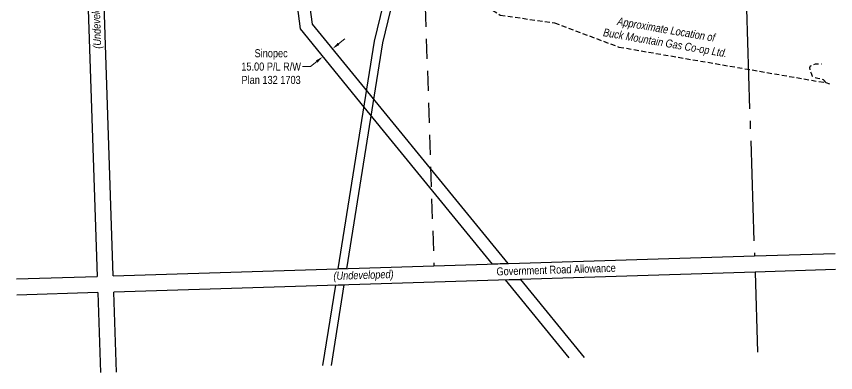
# Model space of a CAD drawing. Extents: x 654756 to 659274, y 5889593 to 5891468.
# Drawn here: x 654809 to 655832, y 5889593 to 5890038 of the extents above; entities that cross this region are included whole.
import ezdxf
from ezdxf.enums import TextEntityAlignment as Align

# ---------------------------------------------------------------- set-up
doc = ezdxf.new("R2010")
doc.units = 0
doc.header["$LTSCALE"] = 5
doc.header["$PDSIZE"] = 0.5
for name, pattern in [('foc-LSD', [8, 5, -3]), ('foc-QUARTERLINE', [33, 25, -3, 2, -3]), ('UG_PIPE', [1.875, 1.25, -0.625])]:
    doc.linetypes.add(name, pattern=pattern)
doc.layers.get('Defpoints').update_dxf_attribs({"color": 9})
for name, color, linetype in [('AS-PIPE-UG', 44, 'UG_PIPE'), ('AS-PIPE-UG-T', 44, 'Continuous'), ('F-RW', 190, 'Continuous'), ('L-ROAD-T', 7, 'Continuous'), ('L-SEC', 7, 'Continuous'), ('L-SECQ', 8, 'foc-QUARTERLINE'), ('L-SECTION-LSD', 7, 'foc-LSD')]:
    doc.layers.add(name, color=color, linetype=linetype)
doc.layers.add('F-RW-T', color=190, linetype='Continuous', lineweight=9)
doc.layers.add('T-TEXT', color=48, linetype='Continuous', lineweight=18)
doc.styles.add('80CG', font='ARIALN.TTF', dxfattribs={"height": 10})
doc.styles.add('80L', font='ARIALN.TTF', dxfattribs={"height": 10})
doc.styles.add('80LS', font='ARIALNI.TTF', dxfattribs={"height": 10})
doc.dimstyles.new('Compass 5 000', dxfattribs={"dimscale": 5, "dimtxt": 9, "dimasz": 2, "dimexe": 0.2, "dimexo": 0.0625, "dimgap": 0.5, "dimtad": 0, "dimtih": 1, "dimtoh": 1, "dimzin": 0, "dimdsep": 46, "dimtxsty": '80CG', "dimcen": 0.1, "dimse1": 1, "dimse2": 1, "dimclrd": 256, "dimclrt": 256, "dimaunit": 1, "dimadec": 4, "dimazin": 0, "dimtfac": 0.06, "dimtofl": 0, "dimtmove": 0, "dimatfit": 1, "dimfxl": 0.2, "dimtolj": 1, "dimtzin": 0, "dimlwd": -1, "dimarcsym": 0})

# ---------------------------------------------------------------- blocks, each defined once
blk = doc.blocks.new('*D372')
at = {"layer": 'Defpoints', "color": 0, "transparency": 16777216}
for p in [(655191.9, 5889987.6), (655211.3, 5889987.9), (655199.4, 5889978.3)]:
    blk.add_point(p, dxfattribs=at)
at = {"layer": 'F-RW-T', "transparency": 16777216}
for p, q in [((655211.5, 5890003.5), (655219.2, 5890009.8)), ((655184.1, 5889981.3), (655176.3, 5889975)), ((655176.3, 5889975), (655166.3, 5889975))]:
    blk.add_line(p, q, dxfattribs=at)
for points in [[(655210.4, 5890004.8), (655212.5, 5890002.2), (655203.7, 5889997.2)], [(655183, 5889982.6), (655185.1, 5889980), (655191.9, 5889987.6)]]:
    blk.add_solid(points, dxfattribs=at)
at = {"layer": 'F-RW-T', "transparency": 16777216, "insert": (655127.2, 5889975), "char_height": 10, "attachment_point": 5, "style": '80CG'}
blk.add_mtext('\\A1;Sinopec\\P15.00 P/L R/W\\PPlan 132 1703', dxfattribs=at)

msp = doc.modelspace()

# ---------------------------------------------------------------- linework, layer by layer
at = {"layer": 'AS-PIPE-UG'}
for points in [[(655138.643, 5890250.436), (655232.941, 5890117.31), (655264.163, 5890100.292), (655301.124, 5890092.629), (655356.747, 5890076.578), (655413.212, 5890039.262), (655480.793, 5890029.77), (655561.418, 5889999.497), (655819.783, 5889954.97)], [(655819.783, 5889954.97), (655824.06, 5889953.522)]]:
    msp.add_lwpolyline(points, dxfattribs=at)
at = {"layer": 'AS-PIPE-UG', "flags": 128}
msp.add_lwpolyline([(655819.782, 5889954.97), (655819.811, 5889955.065), (655819.781, 5889955.092), (655818.63, 5889956.816), (655816.762, 5889958.661), (655813.978, 5889959.327), (655809.879, 5889960.26), (655805.891, 5889961.26), (655803.045, 5889962.688), (655801.625, 5889966.256), (655800.341, 5889970.075), (655799.65, 5889973.945), (655800.681, 5889976.033), (655803.606, 5889977.083), (655806.803, 5889978.392), (655811.332, 5889978.701), (655814.185, 5889978.64), (655814.208, 5889978.593), (655814.213, 5889978.62)], dxfattribs=at)
at = {"layer": 'F-RW', "flags": 128}
for points in [[(655221.24, 5889722.558), (655211.078, 5889722.239), (655256.385, 5890006.754), (655374.534, 5890493.459), (655361.103, 5890697.672), (655232.369, 5890847.011), (655115.981, 5890902.362), (655044.589, 5891063.765), (655229.552, 5891331.776), (655241.981, 5891332.166), (655156.573, 5891208.914), (655056.03, 5891062.713), (655123.63, 5890909.797), (655238.591, 5890855.072), (655370.862, 5890701.663), (655384.608, 5890492.587), (655266.183, 5890004.785), (655221.24, 5889722.558)], [(655499.183, 5889611.148), (655419.738, 5889708.66), (655438.623, 5889709.253), (655518.08, 5889611.739)], [(655191.9, 5889601.524), (655207.812, 5889702.01), (655217.975, 5889702.328), (655202.064, 5889601.842)]]:
    msp.add_lwpolyline(points, dxfattribs=at)
msp.add_lwpolyline([(655163.945, 5890022.014), (655160.172, 5890050.894), (655157.846, 5890095.554), (655172.757, 5890096.315), (655173.657, 5890079.368), (655175.107, 5890052.187), (655178.328, 5890028.21), (655422.556, 5889728.899), (655403.651, 5889728.305), (655243.231, 5889924.22)], close=True, dxfattribs=at)
at = {"layer": 'L-SEC', "flags": 128}
for points in [[(654856.159, 5891320.062), (654883.078, 5890516.463), (654909.995, 5889712.864)], [(654930.098, 5889713.493), (654903.181, 5890517.086), (654876.261, 5891320.693)], [(654930.098, 5889713.493), (655730.616, 5889738.52), (655831.21, 5889741.668)], [(655831.888, 5889721.567), (655731.277, 5889718.419), (654930.773, 5889693.391)], [(654809.194, 5889709.753), (654909.995, 5889712.864)], [(654910.669, 5889692.762), (654809.861, 5889689.651)], [(654910.669, 5889692.762), (654914.019, 5889592.766)], [(654934.122, 5889593.397), (654930.773, 5889693.391)]]:
    msp.add_lwpolyline(points, dxfattribs=at)
at = {"layer": 'L-SECQ', "flags": 128}
for points in [[(655704.206, 5890541.925), (655730.616, 5889738.52)], [(655731.277, 5889718.419), (655734.536, 5889618.512)]]:
    msp.add_lwpolyline(points, dxfattribs=at)
at = {"layer": 'L-SECTION-LSD', "flags": 128}
for points in [[(655303.693, 5890529.505), (655330.357, 5889726.006)], [(655331.025, 5889705.905), (655331.025, 5889705.905)]]:
    msp.add_lwpolyline(points, dxfattribs=at)

# ---------------------------------------------------------------- texts
at = {"layer": 'AS-PIPE-UG-T', "color": 2, "insert": (655539.438, 5890040.517), "char_height": 9.99763, "width": 167.62351, "attachment_point": 1, "rotation": 350.221597, "style": '80L'}
msp.add_mtext('\\pi21.30611;{\\fArial Narrow|b0|i1|c0|p34;\\C256;Approximate Location of\\P\\pi6.31648;Buck Mountain Gas Co-op Ltd.}', dxfattribs=at)
at = {"layer": 'L-ROAD-T', "style": '80L'}
msp.add_text('Government Road Allowance', height=9.99763, rotation=1.790819, dxfattribs=at).set_placement((655482.977, 5889721.408), align=Align.MIDDLE_CENTER)
at = {"layer": 'T-TEXT', "style": '80LS'}
for rotation, p in [(91.918492, (654908.894, 5890034.897)), (1.790819, (655242.522, 5889714.759))]:
    msp.add_text('(Undeveloped)', height=9.99763, rotation=rotation, dxfattribs=at).set_placement(p, align=Align.MIDDLE_CENTER)

# ---------------------------------------------------------------- dimensions: what is measured, and where the dimension line sits
at = {"layer": 'F-RW-T'}
dim = msp.add_aligned_dim(p1=(655211.258, 5889987.853), p2=(655199.421, 5889978.256), distance=-12.003, text='Sinopec\\P15.00 P/L R/W\\PPlan 132 1703', dimstyle='Compass 5 000', dxfattribs=at)
dim.commit()
dim.dimension.update_dxf_attribs({"geometry": '*D372', "text_midpoint": (655127.241, 5889974.984)})

doc.saveas('drawing.dxf')
